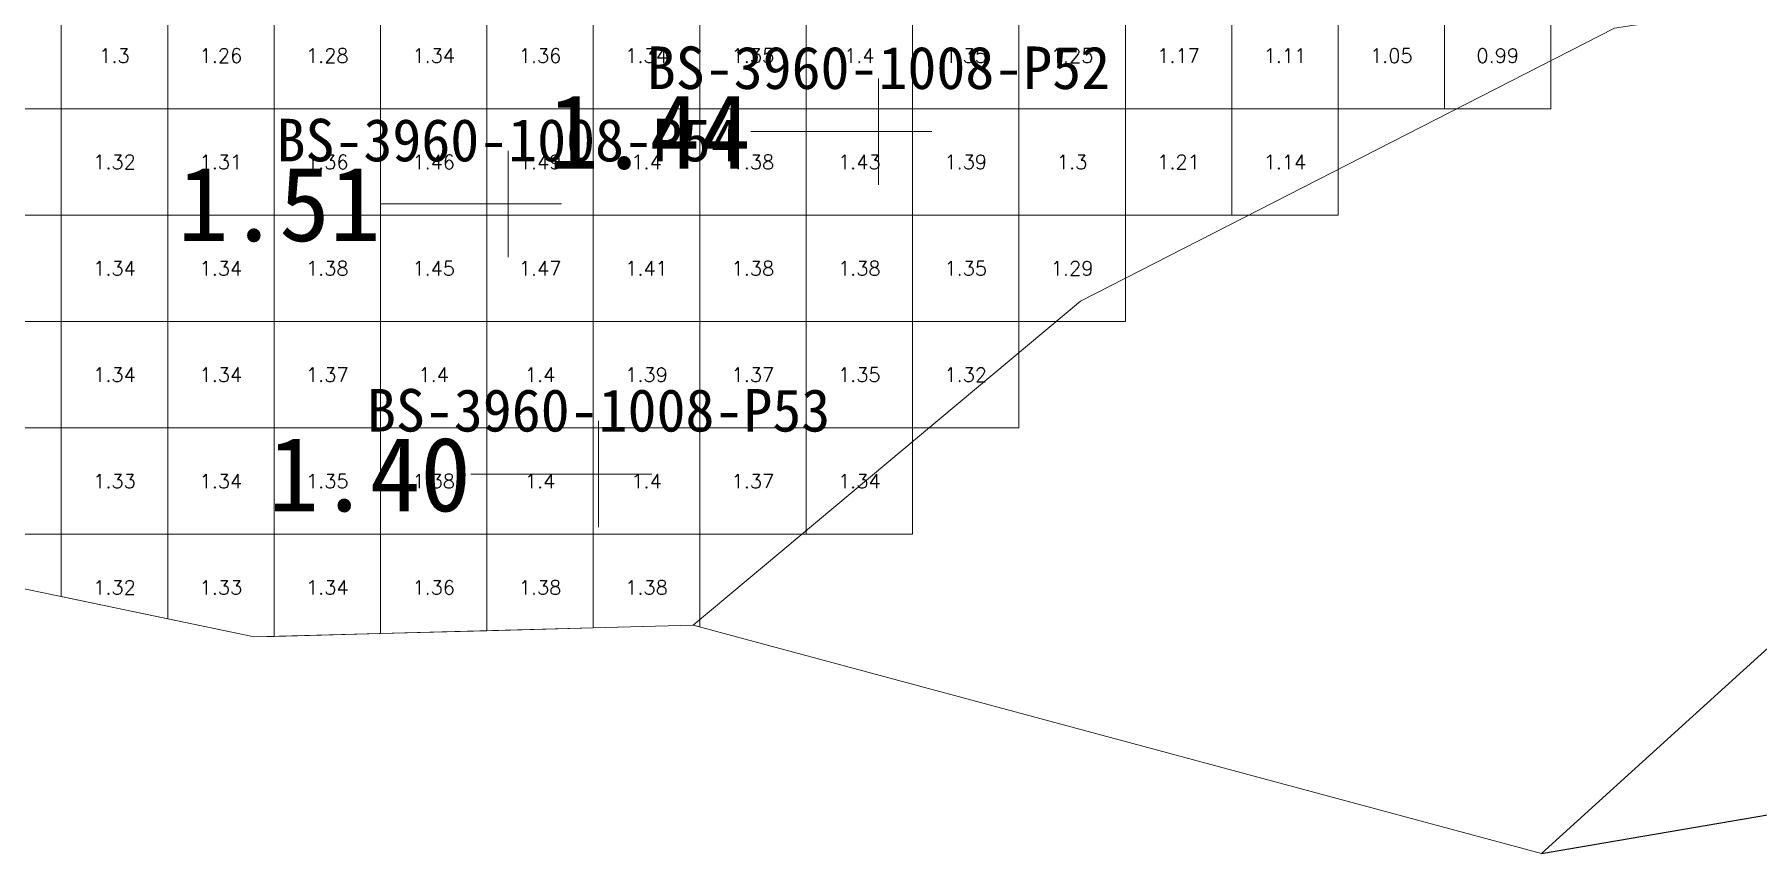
# Model space of a CAD drawing. Header units: inches. Extents: x 469883 to 470005, y 4349687 to 4349765.
# Drawn here: x 469893.7 to 469909.89, y 4349687.41 to 4349695.11 of the extents above; entities that cross this region are included whole.
import ezdxf
from ezdxf.enums import TextEntityAlignment as Align

# ---------------------------------------------------------------- set-up
doc = ezdxf.new("R2010")
doc.units = ezdxf.units.IN
doc.header["$MEASUREMENT"] = 0
for name, color, linetype, lineweight in [('点', 7, 'Continuous', 0), ('爆区方格网', 7, 'Continuous', 0), ('线条', 7, 'Continuous', 0), ('钻孔', 7, 'Continuous', 0)]:
    doc.layers.add(name, color=color, linetype=linetype, lineweight=lineweight)
doc.styles.add('3dmine_textStyle_1', font='txt.shx', dxfattribs={"height": 1, "bigfont": 'gbcbig.shx'})
doc.styles.add('3dmine_textStyle_2', font='simsunb.ttf', dxfattribs={"height": 1})

msp = doc.modelspace()

# ---------------------------------------------------------------- hatches: boundary and pattern name
at = {"layer": '钻孔', "linetype": 'Continuous', "lineweight": 0, "true_color": 0x0000ff, "extrusion": (0, 1, 0)}
for points in [[(-469902.63, 3950.09), (-469901.63, 3950.09), (-469901.63, 3962.09), (-469902.63, 3962.09)], [(-469900, 3949.62), (-469899, 3949.62), (-469899, 3962.62), (-469900, 3962.62)]]:
    msp.add_hatch(color=5, dxfattribs=at).paths.add_polyline_path(points, flags=0)
at = {"layer": '钻孔', "linetype": 'Continuous', "lineweight": 0, "true_color": 0xff0000, "extrusion": (0, 1, 0)}
msp.add_hatch(color=1, dxfattribs=at).paths.add_polyline_path([(-469899.15, 3950.33), (-469898.15, 3950.33), (-469898.15, 3962.33), (-469899.15, 3962.33)], flags=0)

# ---------------------------------------------------------------- linework, layer by layer
msp.add_line((469907.862, 4349687.413, 13868.713), (469926.576, 4349690.618, 9907.713))
at = {"color": 5, "linetype": 'Continuous', "lineweight": 0, "true_color": 0x0000ff, "elevation": 1981.806}
msp.add_lwpolyline([(469916.862, 4349696.445), (469908.546, 4349695.172), (469903.529, 4349692.607), (469899.888, 4349689.561), (469895.764, 4349689.449), (469887.193, 4349691.24), (469884.714, 4349692.134), (469882.949, 4349694.081), (469883.874, 4349695.22)], dxfattribs=at)
at = {"color": 7, "linetype": 'Continuous', "lineweight": 0, "elevation": 2972.708}
msp.add_lwpolyline([(469899.888, 4349689.561), (469907.862, 4349687.413), (469910.433, 4349689.749), (469914.862, 4349694.281), (469916.862, 4349696.445), (469908.546, 4349695.172), (469903.529, 4349692.607), (469899.888, 4349689.561), (469899.888, 4349689.561)], dxfattribs=at)
at = {"layer": '点', "color": 138, "linetype": 'Continuous', "lineweight": 0, "true_color": 0x004c4c}
for points, elevation in [([(469901.63, 4349693.7), (469901.63, 4349694.7)], 3962.09), ([(469902.13, 4349694.2), (469901.13, 4349694.2)], 3962.09), ([(469898.15, 4349693.02), (469898.15, 4349694.02)], 3962.33), ([(469898.65, 4349693.52), (469897.65, 4349693.52)], 3962.33), ([(469899, 4349690.48), (469899, 4349691.48)], 3962.62), ([(469899.5, 4349690.98), (469898.5, 4349690.98)], 3962.62)]:
    msp.add_lwpolyline(points, dxfattribs=dict(at, elevation=elevation))
at = {"layer": '爆区方格网', "color": 5, "linetype": 'Continuous', "lineweight": 0, "true_color": 0x0000ff, "elevation": 3961.95}
for points in [[(469893.95, 4349694.414), (469892.95, 4349694.414), (469892.95, 4349695.414), (469893.95, 4349695.414), (469893.95, 4349694.414)], [(469894.95, 4349694.414), (469893.95, 4349694.414), (469893.95, 4349695.414), (469894.95, 4349695.414), (469894.95, 4349694.414)], [(469895.95, 4349694.414), (469894.95, 4349694.414), (469894.95, 4349695.414), (469895.95, 4349695.414), (469895.95, 4349694.414)], [(469896.95, 4349694.414), (469895.95, 4349694.414), (469895.95, 4349695.414), (469896.95, 4349695.414), (469896.95, 4349694.414)], [(469897.95, 4349694.414), (469896.95, 4349694.414), (469896.95, 4349695.414), (469897.95, 4349695.414), (469897.95, 4349694.414)], [(469898.95, 4349694.414), (469897.95, 4349694.414), (469897.95, 4349695.414), (469898.95, 4349695.414), (469898.95, 4349694.414)], [(469899.95, 4349694.414), (469898.95, 4349694.414), (469898.95, 4349695.414), (469899.95, 4349695.414), (469899.95, 4349694.414)], [(469900.95, 4349694.414), (469899.95, 4349694.414), (469899.95, 4349695.414), (469900.95, 4349695.414), (469900.95, 4349694.414)], [(469901.95, 4349694.414), (469900.95, 4349694.414), (469900.95, 4349695.414), (469901.95, 4349695.414), (469901.95, 4349694.414)], [(469902.95, 4349694.414), (469901.95, 4349694.414), (469901.95, 4349695.414), (469902.95, 4349695.414), (469902.95, 4349694.414)], [(469903.95, 4349694.414), (469902.95, 4349694.414), (469902.95, 4349695.414), (469903.95, 4349695.414), (469903.95, 4349694.414)], [(469904.95, 4349694.414), (469903.95, 4349694.414), (469903.95, 4349695.414), (469904.95, 4349695.414), (469904.95, 4349694.414)], [(469905.95, 4349694.414), (469904.95, 4349694.414), (469904.95, 4349695.414), (469905.95, 4349695.414), (469905.95, 4349694.414)], [(469906.95, 4349694.414), (469905.95, 4349694.414), (469905.95, 4349695.414), (469906.95, 4349695.414), (469906.95, 4349694.414)], [(469907.95, 4349694.414), (469906.95, 4349694.414), (469906.95, 4349695.414), (469907.95, 4349695.414), (469907.95, 4349694.414)], [(469893.95, 4349693.414), (469892.95, 4349693.414), (469892.95, 4349694.414), (469893.95, 4349694.414), (469893.95, 4349693.414)], [(469894.95, 4349693.414), (469893.95, 4349693.414), (469893.95, 4349694.414), (469894.95, 4349694.414), (469894.95, 4349693.414)], [(469895.95, 4349693.414), (469894.95, 4349693.414), (469894.95, 4349694.414), (469895.95, 4349694.414), (469895.95, 4349693.414)], [(469896.95, 4349693.414), (469895.95, 4349693.414), (469895.95, 4349694.414), (469896.95, 4349694.414), (469896.95, 4349693.414)], [(469897.95, 4349693.414), (469896.95, 4349693.414), (469896.95, 4349694.414), (469897.95, 4349694.414), (469897.95, 4349693.414)], [(469898.95, 4349693.414), (469897.95, 4349693.414), (469897.95, 4349694.414), (469898.95, 4349694.414), (469898.95, 4349693.414)], [(469899.95, 4349693.414), (469898.95, 4349693.414), (469898.95, 4349694.414), (469899.95, 4349694.414), (469899.95, 4349693.414)], [(469900.95, 4349693.414), (469899.95, 4349693.414), (469899.95, 4349694.414), (469900.95, 4349694.414), (469900.95, 4349693.414)], [(469901.95, 4349693.414), (469900.95, 4349693.414), (469900.95, 4349694.414), (469901.95, 4349694.414), (469901.95, 4349693.414)], [(469902.95, 4349693.414), (469901.95, 4349693.414), (469901.95, 4349694.414), (469902.95, 4349694.414), (469902.95, 4349693.414)], [(469903.95, 4349693.414), (469902.95, 4349693.414), (469902.95, 4349694.414), (469903.95, 4349694.414), (469903.95, 4349693.414)], [(469904.95, 4349693.414), (469903.95, 4349693.414), (469903.95, 4349694.414), (469904.95, 4349694.414), (469904.95, 4349693.414)], [(469905.95, 4349693.414), (469904.95, 4349693.414), (469904.95, 4349694.414), (469905.95, 4349694.414), (469905.95, 4349693.414)], [(469893.95, 4349692.414), (469892.95, 4349692.414), (469892.95, 4349693.414), (469893.95, 4349693.414), (469893.95, 4349692.414)], [(469894.95, 4349692.414), (469893.95, 4349692.414), (469893.95, 4349693.414), (469894.95, 4349693.414), (469894.95, 4349692.414)], [(469895.95, 4349692.414), (469894.95, 4349692.414), (469894.95, 4349693.414), (469895.95, 4349693.414), (469895.95, 4349692.414)], [(469896.95, 4349692.414), (469895.95, 4349692.414), (469895.95, 4349693.414), (469896.95, 4349693.414), (469896.95, 4349692.414)], [(469897.95, 4349692.414), (469896.95, 4349692.414), (469896.95, 4349693.414), (469897.95, 4349693.414), (469897.95, 4349692.414)], [(469898.95, 4349692.414), (469897.95, 4349692.414), (469897.95, 4349693.414), (469898.95, 4349693.414), (469898.95, 4349692.414)], [(469899.95, 4349692.414), (469898.95, 4349692.414), (469898.95, 4349693.414), (469899.95, 4349693.414), (469899.95, 4349692.414)], [(469900.95, 4349692.414), (469899.95, 4349692.414), (469899.95, 4349693.414), (469900.95, 4349693.414), (469900.95, 4349692.414)], [(469901.95, 4349692.414), (469900.95, 4349692.414), (469900.95, 4349693.414), (469901.95, 4349693.414), (469901.95, 4349692.414)], [(469902.95, 4349692.414), (469901.95, 4349692.414), (469901.95, 4349693.414), (469902.95, 4349693.414), (469902.95, 4349692.414)], [(469903.95, 4349692.414), (469902.95, 4349692.414), (469902.95, 4349693.414), (469903.95, 4349693.414), (469903.95, 4349692.414)], [(469893.95, 4349691.414), (469892.95, 4349691.414), (469892.95, 4349692.414), (469893.95, 4349692.414), (469893.95, 4349691.414)], [(469894.95, 4349691.414), (469893.95, 4349691.414), (469893.95, 4349692.414), (469894.95, 4349692.414), (469894.95, 4349691.414)], [(469895.95, 4349691.414), (469894.95, 4349691.414), (469894.95, 4349692.414), (469895.95, 4349692.414), (469895.95, 4349691.414)], [(469896.95, 4349691.414), (469895.95, 4349691.414), (469895.95, 4349692.414), (469896.95, 4349692.414), (469896.95, 4349691.414)], [(469897.95, 4349691.414), (469896.95, 4349691.414), (469896.95, 4349692.414), (469897.95, 4349692.414), (469897.95, 4349691.414)], [(469898.95, 4349691.414), (469897.95, 4349691.414), (469897.95, 4349692.414), (469898.95, 4349692.414), (469898.95, 4349691.414)], [(469899.95, 4349691.414), (469898.95, 4349691.414), (469898.95, 4349692.414), (469899.95, 4349692.414), (469899.95, 4349691.414)], [(469900.95, 4349691.414), (469899.95, 4349691.414), (469899.95, 4349692.414), (469900.95, 4349692.414), (469900.95, 4349691.414)], [(469901.95, 4349691.414), (469900.95, 4349691.414), (469900.95, 4349692.414), (469901.95, 4349692.414), (469901.95, 4349691.414)], [(469902.95, 4349691.414), (469901.95, 4349691.414), (469901.95, 4349692.414), (469902.95, 4349692.414), (469902.95, 4349691.414)], [(469893.95, 4349690.414), (469892.95, 4349690.414), (469892.95, 4349691.414), (469893.95, 4349691.414), (469893.95, 4349690.414)], [(469894.95, 4349690.414), (469893.95, 4349690.414), (469893.95, 4349691.414), (469894.95, 4349691.414), (469894.95, 4349690.414)], [(469895.95, 4349690.414), (469894.95, 4349690.414), (469894.95, 4349691.414), (469895.95, 4349691.414), (469895.95, 4349690.414)], [(469896.95, 4349690.414), (469895.95, 4349690.414), (469895.95, 4349691.414), (469896.95, 4349691.414), (469896.95, 4349690.414)], [(469897.95, 4349690.414), (469896.95, 4349690.414), (469896.95, 4349691.414), (469897.95, 4349691.414), (469897.95, 4349690.414)], [(469898.95, 4349690.414), (469897.95, 4349690.414), (469897.95, 4349691.414), (469898.95, 4349691.414), (469898.95, 4349690.414)], [(469899.95, 4349690.414), (469898.95, 4349690.414), (469898.95, 4349691.414), (469899.95, 4349691.414), (469899.95, 4349690.414)], [(469900.95, 4349690.414), (469899.95, 4349690.414), (469899.95, 4349691.414), (469900.95, 4349691.414), (469900.95, 4349690.414)], [(469901.95, 4349690.414), (469900.95, 4349690.414), (469900.95, 4349691.414), (469901.95, 4349691.414), (469901.95, 4349690.414)], [(469894.95, 4349689.619), (469893.95, 4349689.828), (469893.95, 4349690.414), (469894.95, 4349690.414), (469894.95, 4349689.619)], [(469895.95, 4349689.454), (469895.764, 4349689.449), (469894.95, 4349689.619), (469894.95, 4349690.414), (469895.95, 4349690.414), (469895.95, 4349689.454)], [(469896.95, 4349689.481), (469895.95, 4349689.454), (469895.95, 4349690.414), (469896.95, 4349690.414), (469896.95, 4349689.481)], [(469897.95, 4349689.508), (469896.95, 4349689.481), (469896.95, 4349690.414), (469897.95, 4349690.414), (469897.95, 4349689.508)], [(469898.95, 4349689.535), (469897.95, 4349689.508), (469897.95, 4349690.414), (469898.95, 4349690.414), (469898.95, 4349689.535)], [(469899.95, 4349689.544), (469899.888, 4349689.561), (469898.95, 4349689.535), (469898.95, 4349690.414), (469899.95, 4349690.414), (469899.95, 4349689.544)]]:
    msp.add_lwpolyline(points, dxfattribs=at)
at = {"layer": '线条', "color": 138, "linetype": 'Continuous', "lineweight": 0, "true_color": 0x004c4c}
for points, elevation in [([(469901.63, 4349694.2), (469901.63, 4349694.2), (469901.63, 4349694.2)], 3962.09), ([(469898.15, 4349693.52), (469898.15, 4349693.52), (469898.15, 4349693.52)], 3962.33), ([(469899, 4349690.98), (469899, 4349690.98), (469899, 4349690.98)], 3962.62)]:
    msp.add_lwpolyline(points, dxfattribs=dict(at, elevation=elevation))
at = {"layer": '钻孔', "color": 5, "linetype": 'Continuous', "lineweight": 0, "true_color": 0x0000ff}
for points, elevation in [([(469901.63, 4349694.2), (469900.43, 4349694.2)], 3962.09), ([(469901.63, 4349694.2), (469900.43, 4349694.2)], 3950.09), ([(469899, 4349690.98), (469897.8, 4349690.98)], 3962.62), ([(469899, 4349690.98), (469897.8, 4349690.98)], 3949.62)]:
    msp.add_lwpolyline(points, dxfattribs=dict(at, elevation=elevation))
at = {"layer": '钻孔', "color": 1, "linetype": 'Continuous', "lineweight": 0, "true_color": 0xff0000}
for elevation in [3962.33, 3950.33]:
    msp.add_lwpolyline([(469898.15, 4349693.52), (469896.95, 4349693.52)], dxfattribs=dict(at, elevation=elevation))

# ---------------------------------------------------------------- texts
at = {"color": 5, "linetype": 'Continuous', "lineweight": 0, "true_color": 0x0000ff, "style": '3dmine_textStyle_1'}
for s, p in [('1.3', (469894.45, 4349694.914, 3961.95)), ('1.26', (469895.45, 4349694.914, 3961.95)), ('1.28', (469896.45, 4349694.914, 3961.95)), ('1.34', (469897.45, 4349694.914, 3961.95)), ('1.36', (469898.45, 4349694.914, 3961.95)), ('1.34', (469899.45, 4349694.914, 3961.95)), ('1.35', (469900.45, 4349694.914, 3961.95)), ('1.4', (469901.45, 4349694.914, 3961.95)), ('1.35', (469902.45, 4349694.914, 3961.95)), ('1.25', (469903.45, 4349694.914, 3961.95)), ('1.17', (469904.45, 4349694.914, 3961.95)), ('1.11', (469905.45, 4349694.914, 3961.95)), ('1.05', (469906.45, 4349694.914, 3961.95)), ('0.99', (469907.45, 4349694.914, 3961.95)), ('1.32', (469894.45, 4349693.914, 3961.95)), ('1.31', (469895.45, 4349693.914, 3961.95)), ('1.36', (469896.45, 4349693.914, 3961.95)), ('1.46', (469897.45, 4349693.914, 3961.95)), ('1.49', (469898.45, 4349693.914, 3961.95)), ('1.4', (469899.45, 4349693.914, 3961.95)), ('1.38', (469900.45, 4349693.914, 3961.95)), ('1.43', (469901.45, 4349693.914, 3961.95)), ('1.39', (469902.45, 4349693.914, 3961.95)), ('1.3', (469903.45, 4349693.914, 3961.95)), ('1.21', (469904.45, 4349693.914, 3961.95)), ('1.14', (469905.45, 4349693.914, 3961.95)), ('1.34', (469894.45, 4349692.914, 3961.95)), ('1.34', (469895.45, 4349692.914, 3961.95)), ('1.38', (469896.45, 4349692.914, 3961.95)), ('1.45', (469897.45, 4349692.914, 3961.95)), ('1.47', (469898.45, 4349692.914, 3961.95)), ('1.41', (469899.45, 4349692.914, 3961.95)), ('1.38', (469900.45, 4349692.914, 3961.95)), ('1.38', (469901.45, 4349692.914, 3961.95)), ('1.35', (469902.45, 4349692.914, 3961.95)), ('1.29', (469903.45, 4349692.914, 3961.95)), ('1.34', (469894.45, 4349691.914, 3961.95)), ('1.34', (469895.45, 4349691.914, 3961.95)), ('1.37', (469896.45, 4349691.914, 3961.95)), ('1.4', (469897.45, 4349691.914, 3961.95)), ('1.4', (469898.45, 4349691.914, 3961.95)), ('1.39', (469899.45, 4349691.914, 3961.95)), ('1.37', (469900.45, 4349691.914, 3961.95)), ('1.35', (469901.45, 4349691.914, 3961.95)), ('1.32', (469902.45, 4349691.914, 3961.95)), ('1.33', (469894.45, 4349690.914, 3961.95)), ('1.34', (469895.45, 4349690.914, 3961.95)), ('1.35', (469896.45, 4349690.914, 3961.95)), ('1.38', (469897.45, 4349690.914, 3961.95)), ('1.4', (469898.45, 4349690.914, 3961.95)), ('1.4', (469899.45, 4349690.914, 3961.95)), ('1.37', (469900.45, 4349690.914, 3961.95)), ('1.34', (469901.45, 4349690.914, 3961.95)), ('1.32', (469894.45, 4349689.914, 3961.95)), ('1.33', (469895.45, 4349689.914, 3961.95)), ('1.34', (469896.45, 4349689.914, 3961.95)), ('1.36', (469897.45, 4349689.914, 3961.95)), ('1.38', (469898.45, 4349689.914, 3961.95)), ('1.38', (469899.45, 4349689.914, 3961.95))]:
    msp.add_text(s, height=0.1333, dxfattribs=at).set_placement(p, align=Align.MIDDLE_CENTER)
at = {"layer": '钻孔', "color": 138, "linetype": 'Continuous', "lineweight": 0, "true_color": 0x004c4c, "style": '3dmine_textStyle_2'}
for s, p in [('BS-3960-1008-P52', (469901.63, 4349694.6, 3962.09)), ('BS-3960-1008-P54', (469898.15, 4349693.92, 3962.33)), ('BS-3960-1008-P53', (469899, 4349691.38, 3962.62))]:
    msp.add_text(s, height=0.4, dxfattribs=at).set_placement(p, align=Align.CENTER)
at = {"layer": '钻孔', "color": 5, "linetype": 'Continuous', "lineweight": 0, "true_color": 0x0000ff, "style": '3dmine_textStyle_2'}
for s, p in [('1.44', (469900.43, 4349694.2, 3956.09)), ('1.40', (469897.8, 4349690.98, 3956.12))]:
    msp.add_text(s, height=0.7, dxfattribs=at).set_placement(p, align=Align.MIDDLE_RIGHT)
at = {"layer": '钻孔', "color": 1, "linetype": 'Continuous', "lineweight": 0, "true_color": 0xff0000, "style": '3dmine_textStyle_2'}
msp.add_text('1.51', height=0.7, dxfattribs=at).set_placement((469896.95, 4349693.52, 3956.33), align=Align.MIDDLE_RIGHT)

doc.saveas('drawing.dxf')
